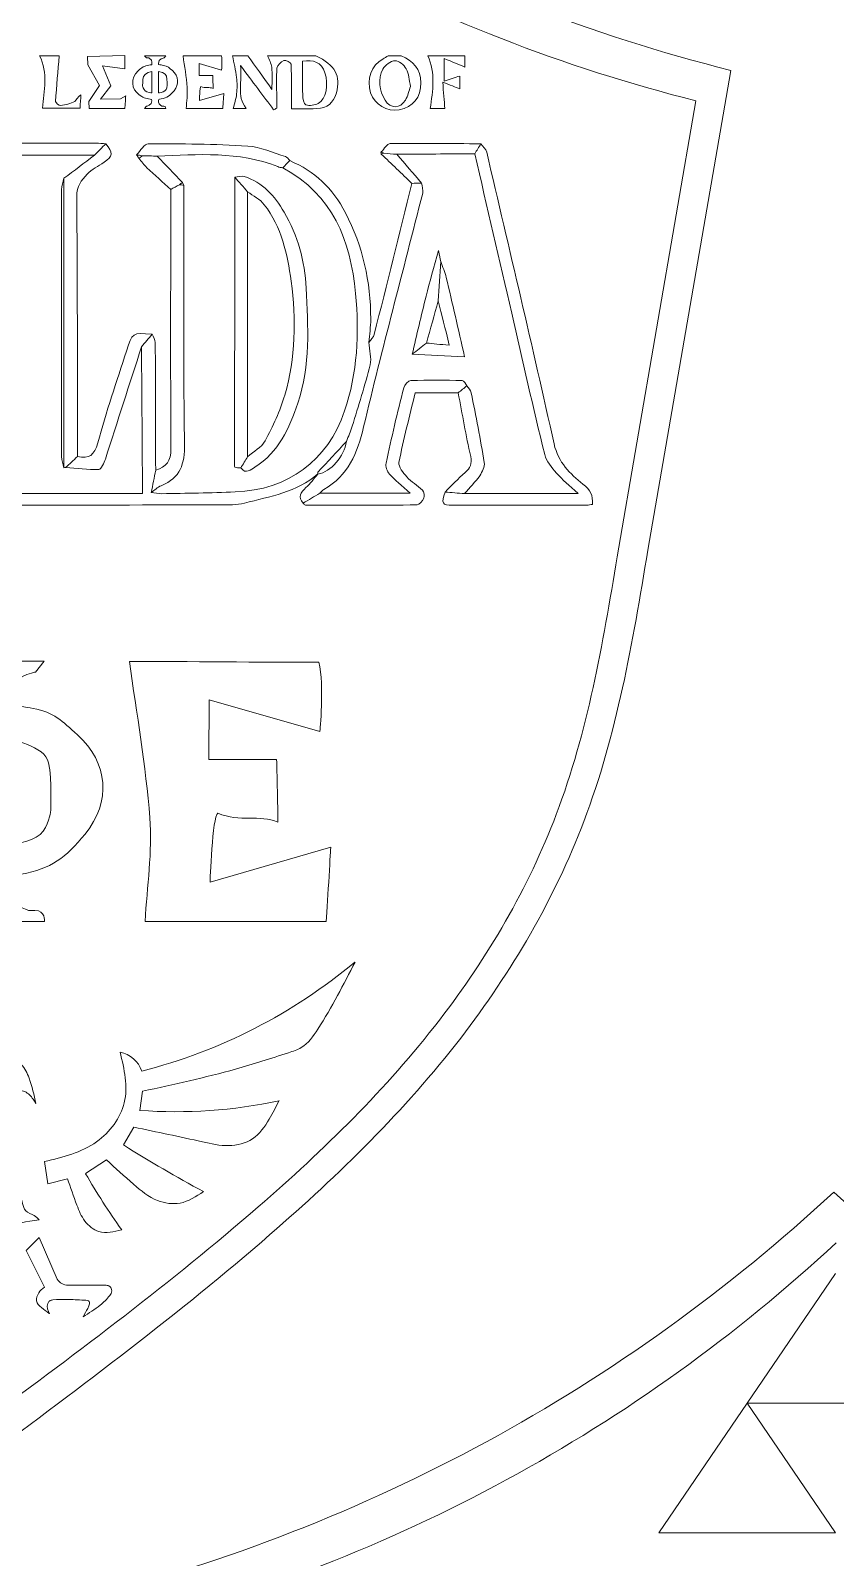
# Model space of a CAD drawing. Header units: inches. Extents: x 0 to 12, y 0 to 12.
# Drawn here: x 6.429 to 7.326, y 6.885 to 8.588 of the extents above; entities that cross this region are included whole.
import ezdxf

# ---------------------------------------------------------------- set-up
doc = ezdxf.new("R2010")
doc.units = ezdxf.units.IN
doc.header["$MEASUREMENT"] = 0

msp = doc.modelspace()

# ---------------------------------------------------------------- linework, layer by layer
at = {"color": 250, "lineweight": 0}
msp.add_line((7.1172, 8.0085), (7.2097, 8.5437), dxfattribs=at)
at = {"color": 5, "lineweight": 0}
for p, q in [((7.083, 8.0013), (7.1708, 8.5097)), ((6.5509, 7.3838), (6.5541, 7.4051)), ((6.5327, 7.3453), (6.5445, 7.365)), ((6.4448, 7.3267), (6.4486, 7.3019)), ((6.4906, 7.3132), (6.5139, 7.3286)), ((6.4486, 7.3019), (6.4703, 7.3076)), ((6.439, 7.2418), (6.4245, 7.2274)), ((6.4589, 7.1954), (6.439, 7.2418)), ((6.4245, 7.2274), (6.4446, 7.1866)), ((6.5126, 7.1887), (6.4709, 7.1887)), ((7.3264, 7.202), (7.2279, 7.0572)), ((7.2279, 7.0572), (7.1295, 6.9125)), ((7.3264, 6.9125), (7.2279, 7.0572)), ((7.2279, 7.0572), (7.4248, 7.0572)), ((7.1295, 6.9125), (7.3264, 6.9125))]:
    msp.add_line(p, q, dxfattribs=at)
at = {"color": 250, "lineweight": 0}
for centre, start, end in [((7.6741, 10.389), 227.0707, 255.8739), ((6.0285, 8.686), 284.1261, 312.9293), ((8.6206, 8.686), 227.0707, 255.8739)]:
    msp.add_arc(centre, 1.9029, start, end, dxfattribs=at)
at = {"color": 5, "lineweight": 0}
for centre, radius, start, end in [((7.612, 10.2628), 1.8077, 227.0707, 255.8739), ((6.4037, 8.0128), 0.604, 284.3341, 309.8666), ((6.5227, 7.4172), 0.0322, 18.8063, 78.5326), ((6.5911, 7.9329), 0.5506, 265.8076, 282.0733), ((7.3243, 8.5997), 1.4833, 237.7506, 241.7403), ((7.1503, 7.6924), 0.7609, 209.8934, 215.4983), ((6.0961, 8.5598), 1.8077, 284.1261, 312.9293), ((6.4712, 7.2034), 0.0146, 212.8639, 268.9541)]:
    msp.add_arc(centre, radius, start, end, dxfattribs=at)
at = {"color": 1, "lineweight": 0}
for points, knots in [([(6.4613, 8.56), (6.4598, 8.543), (6.4582, 8.5261), (6.4571, 8.5091), (6.457, 8.5076), (6.4611, 8.5043), (6.4629, 8.5045), (6.4682, 8.5052), (6.4737, 8.5066), (6.4784, 8.509), (6.4806, 8.5101), (6.4814, 8.5141), (6.4853, 8.5165), (6.485, 8.5118), (6.4848, 8.5071), (6.4845, 8.5015), (6.4698, 8.5015), (6.4558, 8.5015), (6.4425, 8.5015), (6.4443, 8.5209), (6.4488, 8.5407), (6.4393, 8.56), (6.4466, 8.56), (6.4539, 8.56), (6.4613, 8.56)], [0, 0, 0, 0, 1, 1, 1, 2, 2, 2, 3, 3, 3, 4, 4, 4, 5, 5, 5, 6, 6, 6, 7, 7, 7, 8, 8, 8, 8]), ([(6.5093, 8.5487), (6.5093, 8.5487), (6.5187, 8.5266), (6.5187, 8.5266), (6.5187, 8.5266), (6.5072, 8.5117), (6.5072, 8.5117), (6.5072, 8.5117), (6.5295, 8.5119), (6.5295, 8.5119), (6.5295, 8.5119), (6.5353, 8.5152), (6.5353, 8.5152), (6.5353, 8.5152), (6.5347, 8.5063), (6.5344, 8.5013), (6.5196, 8.5013), (6.4944, 8.5013), (6.4944, 8.5013), (6.4944, 8.5013), (6.4942, 8.5088), (6.4942, 8.5088), (6.4942, 8.5088), (6.5062, 8.5269), (6.5062, 8.5269), (6.5062, 8.5269), (6.4929, 8.5497), (6.4929, 8.5497), (6.4929, 8.5497), (6.4928, 8.559), (6.4928, 8.559), (6.4928, 8.559), (6.5345, 8.5602), (6.5345, 8.5602), (6.5345, 8.5553), (6.5345, 8.5504), (6.5345, 8.5455), (6.5345, 8.5455), (6.5093, 8.5487), (6.5093, 8.5487)], [0, 0, 0, 0, 1, 1, 1, 2, 2, 2, 3, 3, 3, 4, 4, 4, 5, 5, 5, 6, 6, 6, 7, 7, 7, 8, 8, 8, 9, 9, 9, 10, 10, 10, 11, 11, 11, 12, 12, 12, 13, 13, 13, 13]), ([(6.5799, 8.56), (6.5799, 8.56), (6.578, 8.5575), (6.578, 8.5575), (6.578, 8.5575), (6.5718, 8.5567), (6.5718, 8.5514), (6.5718, 8.5511), (6.5718, 8.5507), (6.5718, 8.5502), (6.5737, 8.5499), (6.5756, 8.5497), (6.5774, 8.5493), (6.5821, 8.5484), (6.5839, 8.5466), (6.5874, 8.5434), (6.5944, 8.5371), (6.5951, 8.5282), (6.5892, 8.521), (6.5848, 8.5156), (6.5814, 8.5131), (6.5748, 8.5119), (6.5718, 8.5114), (6.5718, 8.5114), (6.5718, 8.5084), (6.5718, 8.5049), (6.5764, 8.5037), (6.5764, 8.5037), (6.5764, 8.5037), (6.5773, 8.5037), (6.5778, 8.5037), (6.5802, 8.5037), (6.58, 8.5012), (6.58, 8.5012), (6.58, 8.5012), (6.5564, 8.5012), (6.5564, 8.5012), (6.5564, 8.5012), (6.5583, 8.5037), (6.5583, 8.5037), (6.5583, 8.5037), (6.5644, 8.5046), (6.5645, 8.5097), (6.5645, 8.511), (6.5643, 8.5115), (6.5627, 8.5117), (6.5573, 8.5122), (6.5545, 8.5134), (6.5499, 8.5168), (6.5422, 8.5225), (6.5397, 8.5349), (6.5492, 8.5433), (6.5534, 8.547), (6.5559, 8.5487), (6.5612, 8.5496), (6.5622, 8.5498), (6.5632, 8.5499), (6.5645, 8.55), (6.5644, 8.5517), (6.5641, 8.5552), (6.5641, 8.5552), (6.5641, 8.5552), (6.5609, 8.5575), (6.5609, 8.5575), (6.5609, 8.5575), (6.5583, 8.5575), (6.5583, 8.5575), (6.5583, 8.5575), (6.5563, 8.56), (6.5563, 8.56), (6.5563, 8.56), (6.5799, 8.56), (6.5799, 8.56)], [0, 0, 0, 0, 1, 1, 1, 2, 2, 2, 3, 3, 3, 4, 4, 4, 5, 5, 5, 6, 6, 6, 7, 7, 7, 8, 8, 8, 9, 9, 9, 10, 10, 10, 11, 11, 11, 12, 12, 12, 13, 13, 13, 14, 14, 14, 15, 15, 15, 16, 16, 16, 17, 17, 17, 18, 18, 18, 19, 19, 19, 20, 20, 20, 21, 21, 21, 22, 22, 22, 23, 23, 23, 24, 24, 24, 24]), ([(6.6419, 8.5598), (6.6432, 8.5545), (6.6422, 8.5441), (6.6422, 8.5441), (6.6422, 8.5441), (6.6172, 8.5513), (6.6172, 8.5513), (6.6172, 8.5513), (6.6171, 8.5378), (6.6171, 8.5378), (6.6171, 8.5378), (6.6324, 8.5378), (6.6324, 8.5378), (6.6324, 8.5378), (6.6327, 8.5264), (6.6327, 8.5236), (6.6284, 8.5254), (6.6242, 8.5236), (6.6191, 8.5257), (6.6179, 8.5249), (6.6174, 8.5101), (6.6174, 8.5101), (6.6174, 8.5101), (6.6446, 8.518), (6.6446, 8.518), (6.6446, 8.518), (6.6439, 8.5062), (6.6436, 8.5012), (6.6285, 8.5012), (6.6144, 8.5012), (6.6027, 8.5012), (6.6031, 8.5092), (6.6044, 8.517), (6.6038, 8.5246), (6.6029, 8.5364), (6.6008, 8.5482), (6.5992, 8.56), (6.6122, 8.56), (6.6289, 8.5598), (6.6419, 8.5598)], [0, 0, 0, 0, 1, 1, 1, 2, 2, 2, 3, 3, 3, 4, 4, 4, 5, 5, 5, 6, 6, 6, 7, 7, 7, 8, 8, 8, 9, 9, 9, 10, 10, 10, 11, 11, 11, 12, 12, 12, 13, 13, 13, 13]), ([(6.7472, 8.56), (6.7686, 8.5498), (6.7755, 8.5373), (6.7701, 8.5186), (6.7669, 8.5075), (6.7598, 8.5012), (6.7481, 8.501), (6.738, 8.5007), (6.7278, 8.5009), (6.72, 8.5009), (6.72, 8.5178), (6.7202, 8.5343), (6.7196, 8.5507), (6.7196, 8.5523), (6.7134, 8.5556), (6.7116, 8.5548), (6.7083, 8.5533), (6.7042, 8.5494), (6.7039, 8.5462), (6.703, 8.5357), (6.7036, 8.5251), (6.7036, 8.5145), (6.7036, 8.5102), (6.7036, 8.5058), (6.7036, 8.5014), (6.7024, 8.5009), (6.7013, 8.5003), (6.7002, 8.4997), (6.6886, 8.5152), (6.677, 8.5307), (6.6631, 8.5493), (6.6658, 8.5312), (6.6584, 8.5154), (6.6694, 8.5013), (6.6645, 8.5013), (6.6589, 8.5013), (6.6552, 8.5013), (6.6565, 8.5067), (6.6583, 8.512), (6.6589, 8.5174), (6.6596, 8.5235), (6.6596, 8.5297), (6.6589, 8.5357), (6.6579, 8.5439), (6.6559, 8.5519), (6.6543, 8.56), (6.66, 8.56), (6.6657, 8.56), (6.6714, 8.56), (6.68, 8.5481), (6.6885, 8.5362), (6.6983, 8.5225), (6.6983, 8.5322), (6.6989, 8.5397), (6.6981, 8.5471), (6.6976, 8.5515), (6.6951, 8.5557), (6.6934, 8.56), (6.7114, 8.56), (6.7293, 8.56), (6.7472, 8.56)], [0, 0, 0, 0, 1, 1, 1, 2, 2, 2, 3, 3, 3, 4, 4, 4, 5, 5, 5, 6, 6, 6, 7, 7, 7, 8, 8, 8, 9, 9, 9, 10, 10, 10, 11, 11, 11, 12, 12, 12, 13, 13, 13, 14, 14, 14, 15, 15, 15, 16, 16, 16, 17, 17, 17, 18, 18, 18, 19, 19, 19, 20, 20, 20, 20]), ([(6.7324, 8.554), (6.7324, 8.5413), (6.7321, 8.5289), (6.7326, 8.5164), (6.7327, 8.5125), (6.7339, 8.5061), (6.7362, 8.5053), (6.7401, 8.5039), (6.7459, 8.5048), (6.7499, 8.5068), (6.7586, 8.5114), (6.7618, 8.528), (6.7573, 8.5411), (6.7534, 8.5527), (6.745, 8.556), (6.7324, 8.554)], [0, 0, 0, 0, 1, 1, 1, 2, 2, 2, 3, 3, 3, 4, 4, 4, 5, 5, 5, 5]), ([(6.8425, 8.56), (6.8554, 8.554), (6.8645, 8.5454), (6.8644, 8.5299), (6.8643, 8.5137), (6.8555, 8.5025), (6.84, 8.4996), (6.8267, 8.4971), (6.8126, 8.5056), (6.8083, 8.5186), (6.8033, 8.5339), (6.8089, 8.5494), (6.8221, 8.5564), (6.824, 8.5575), (6.8259, 8.5588), (6.8279, 8.56), (6.8327, 8.56), (6.8376, 8.56), (6.8425, 8.56)], [0, 0, 0, 0, 1, 1, 1, 2, 2, 2, 3, 3, 3, 4, 4, 4, 5, 5, 5, 6, 6, 6, 6]), ([(6.8528, 8.5258), (6.8511, 8.533), (6.8509, 8.5399), (6.8479, 8.5453), (6.8455, 8.5496), (6.8396, 8.5547), (6.8355, 8.5545), (6.8307, 8.5542), (6.8242, 8.5496), (6.8219, 8.5452), (6.8161, 8.5336), (6.8179, 8.5213), (6.8245, 8.5104), (6.8303, 8.5007), (6.8412, 8.5008), (6.847, 8.5105), (6.8498, 8.5152), (6.851, 8.5209), (6.8528, 8.5258)], [0, 0, 0, 0, 1, 1, 1, 2, 2, 2, 3, 3, 3, 4, 4, 4, 5, 5, 5, 6, 6, 6, 6]), ([(6.9134, 8.56), (6.9134, 8.5547), (6.9134, 8.5495), (6.9134, 8.5474), (6.9068, 8.5501), (6.8995, 8.5531), (6.8902, 8.5568), (6.8902, 8.5469), (6.8902, 8.5406), (6.8902, 8.5316), (6.8965, 8.5337), (6.9022, 8.5356), (6.9077, 8.5374), (6.9077, 8.5334), (6.9077, 8.5276), (6.9077, 8.523), (6.9027, 8.525), (6.897, 8.5273), (6.8886, 8.5307), (6.8896, 8.5187), (6.8903, 8.5102), (6.891, 8.5013), (6.8875, 8.5013), (6.8806, 8.5013), (6.8747, 8.5013), (6.8776, 8.5211), (6.8809, 8.5407), (6.8719, 8.56), (6.8857, 8.56), (6.8996, 8.56), (6.9134, 8.56)], [0, 0, 0, 0, 1, 1, 1, 2, 2, 2, 3, 3, 3, 4, 4, 4, 5, 5, 5, 6, 6, 6, 7, 7, 7, 8, 8, 8, 9, 9, 9, 10, 10, 10, 10]), ([(6.5643, 8.5426), (6.5643, 8.5426), (6.5566, 8.5407), (6.5553, 8.5367), (6.554, 8.5327), (6.5541, 8.5259), (6.5541, 8.5259), (6.5541, 8.5259), (6.5552, 8.5227), (6.557, 8.521), (6.5587, 8.5192), (6.5643, 8.5186), (6.5643, 8.5186), (6.5643, 8.5186), (6.5643, 8.5426), (6.5643, 8.5426)], [0, 0, 0, 0, 1, 1, 1, 2, 2, 2, 3, 3, 3, 4, 4, 4, 5, 5, 5, 5]), ([(6.572, 8.5186), (6.5723, 8.5186), (6.577, 8.519), (6.579, 8.5208), (6.581, 8.5227), (6.5814, 8.5259), (6.5814, 8.5259), (6.5814, 8.5259), (6.5817, 8.5332), (6.5809, 8.5371), (6.5802, 8.5409), (6.5719, 8.5424), (6.5719, 8.5424), (6.5719, 8.5424), (6.572, 8.5296), (6.572, 8.5186)], [0, 0, 0, 0, 1, 1, 1, 2, 2, 2, 3, 3, 3, 4, 4, 4, 5, 5, 5, 5])]:
    msp.add_open_spline(points, degree=3, knots=knots, dxfattribs=at)
at = {"color": 5, "lineweight": 0}
for points, knots in [([(6.5132, 8.4619), (6.5089, 8.4576), (6.5046, 8.4533), (6.5004, 8.449), (6.4564, 8.449), (6.4123, 8.449), (6.3683, 8.449), (6.3629, 8.4627), (6.3573, 8.4533), (6.3518, 8.4492), (6.3509, 8.4491), (6.3499, 8.4491), (6.3489, 8.449), (6.283, 8.449), (6.217, 8.449), (6.151, 8.449), (6.15, 8.449), (6.1491, 8.449), (6.1481, 8.449), (6.1452, 8.4502), (6.1423, 8.4515), (6.1385, 8.4531), (6.1408, 8.4565), (6.1427, 8.4594), (6.1446, 8.4623), (6.2638, 8.4623), (6.383, 8.4624), (6.5022, 8.4624), (6.5058, 8.4624), (6.5095, 8.4621), (6.5132, 8.4619)], [0, 0, 0, 0, 1, 1, 1, 2, 2, 2, 3, 3, 3, 4, 4, 4, 5, 5, 5, 6, 6, 6, 7, 7, 7, 8, 8, 8, 9, 9, 9, 10, 10, 10, 10]), ([(6.4683, 8.1006), (6.4807, 8.0998), (6.4931, 8.0983), (6.5054, 8.0987), (6.508, 8.0988), (6.5112, 8.1059), (6.5126, 8.1102), (6.5262, 8.1519), (6.5395, 8.1937), (6.5529, 8.2355), (6.5532, 8.1916), (6.5536, 8.1476), (6.5538, 8.1037), (6.5539, 8.0935), (6.5539, 8.0834), (6.5539, 8.0716), (6.4911, 8.0716), (6.4294, 8.0716), (6.3677, 8.0716), (6.3766, 8.0795), (6.3851, 8.0881), (6.3946, 8.0951), (6.4018, 8.1004), (6.405, 8.1059), (6.4049, 8.1152), (6.4046, 8.2139), (6.4047, 8.3126), (6.4047, 8.4113), (6.4047, 8.4152), (6.4036, 8.4191), (6.403, 8.423), (6.3914, 8.4317), (6.3799, 8.4403), (6.3683, 8.449), (6.4123, 8.449), (6.4564, 8.449), (6.5004, 8.449), (6.4891, 8.4404), (6.4777, 8.4319), (6.4664, 8.4233), (6.4655, 8.4191), (6.4638, 8.4149), (6.4638, 8.4108), (6.4637, 8.3115), (6.4637, 8.2123), (6.4638, 8.113), (6.4638, 8.1088), (6.4655, 8.1047), (6.4664, 8.1005), (6.4671, 8.1006), (6.4677, 8.1006), (6.4683, 8.1006)], [0, 0, 0, 0, 1, 1, 1, 2, 2, 2, 3, 3, 3, 4, 4, 4, 5, 5, 5, 6, 6, 6, 7, 7, 7, 8, 8, 8, 9, 9, 9, 10, 10, 10, 11, 11, 11, 12, 12, 12, 13, 13, 13, 14, 14, 14, 15, 15, 15, 16, 16, 16, 17, 17, 17, 17]), ([(6.5132, 8.4619), (6.5214, 8.452), (6.5209, 8.4477), (6.5111, 8.4412), (6.5047, 8.4369), (6.4975, 8.4333), (6.4923, 8.4278), (6.4859, 8.4212), (6.4806, 8.4146), (6.4807, 8.4031), (6.4816, 8.3064), (6.4814, 8.2097), (6.4814, 8.113), (6.4771, 8.1088), (6.4727, 8.1047), (6.4683, 8.1006), (6.4677, 8.1006), (6.4671, 8.1006), (6.4664, 8.1005), (6.4664, 8.2081), (6.4664, 8.3157), (6.4664, 8.4233), (6.4777, 8.4319), (6.4891, 8.4404), (6.5004, 8.449), (6.5046, 8.4533), (6.5089, 8.4576), (6.5132, 8.4619)], [0, 0, 0, 0, 1, 1, 1, 2, 2, 2, 3, 3, 3, 4, 4, 4, 5, 5, 5, 6, 6, 6, 7, 7, 7, 8, 8, 8, 9, 9, 9, 9]), ([(6.7181, 8.443), (6.7155, 8.4403), (6.713, 8.4376), (6.7105, 8.435), (6.7086, 8.4354), (6.7065, 8.4356), (6.7047, 8.4363), (6.6611, 8.4537), (6.6157, 8.4499), (6.5704, 8.4481), (6.5649, 8.4482), (6.5594, 8.4483), (6.5539, 8.4484), (6.5517, 8.4488), (6.5495, 8.4492), (6.5474, 8.4496), (6.5518, 8.4538), (6.5561, 8.4618), (6.5605, 8.4618), (6.5975, 8.4619), (6.6345, 8.4616), (6.6713, 8.4592), (6.6855, 8.4583), (6.6994, 8.4518), (6.7134, 8.4475), (6.7152, 8.4469), (6.7165, 8.4445), (6.7181, 8.443)], [0, 0, 0, 0, 1, 1, 1, 2, 2, 2, 3, 3, 3, 4, 4, 4, 5, 5, 5, 6, 6, 6, 7, 7, 7, 8, 8, 8, 9, 9, 9, 9]), ([(6.5539, 8.4484), (6.5526, 8.4475), (6.5513, 8.4465), (6.5499, 8.4456), (6.5491, 8.4469), (6.5482, 8.4483), (6.5474, 8.4496), (6.5495, 8.4492), (6.5517, 8.4488), (6.5539, 8.4484)], [0, 0, 0, 0, 1, 1, 1, 2, 2, 2, 3, 3, 3, 3]), ([(6.5539, 8.4484), (6.5594, 8.4483), (6.5649, 8.4482), (6.5704, 8.4481), (6.5798, 8.4383), (6.5891, 8.4285), (6.5985, 8.4186), (6.5974, 8.4178), (6.5963, 8.417), (6.5952, 8.4162), (6.592, 8.4145), (6.5887, 8.4127), (6.5855, 8.4109), (6.5766, 8.4189), (6.5676, 8.4269), (6.5589, 8.4351), (6.5556, 8.4382), (6.5529, 8.4421), (6.5499, 8.4456), (6.5513, 8.4465), (6.5526, 8.4475), (6.5539, 8.4484)], [0, 0, 0, 0, 1, 1, 1, 2, 2, 2, 3, 3, 3, 4, 4, 4, 5, 5, 5, 6, 6, 6, 7, 7, 7, 7]), ([(6.5985, 8.4186), (6.5891, 8.4285), (6.5798, 8.4383), (6.5704, 8.4481), (6.6157, 8.4499), (6.6611, 8.4537), (6.7047, 8.4363), (6.7065, 8.4356), (6.7086, 8.4354), (6.7105, 8.435), (6.7662, 8.4049), (6.7859, 8.3543), (6.7915, 8.295), (6.7957, 8.2503), (6.7937, 8.2065), (6.7792, 8.1638), (6.7604, 8.1083), (6.716, 8.0756), (6.6573, 8.0735), (6.6301, 8.0725), (6.6029, 8.072), (6.5757, 8.0715), (6.5717, 8.0714), (6.5677, 8.0724), (6.5638, 8.0729), (6.5674, 8.0755), (6.5708, 8.0788), (6.5748, 8.0805), (6.5962, 8.0892), (6.6012, 8.1046), (6.6008, 8.1272), (6.5994, 8.2233), (6.6001, 8.3194), (6.6001, 8.4156), (6.5996, 8.4166), (6.599, 8.4176), (6.5985, 8.4186)], [0, 0, 0, 0, 1, 1, 1, 2, 2, 2, 3, 3, 3, 4, 4, 4, 5, 5, 5, 6, 6, 6, 7, 7, 7, 8, 8, 8, 9, 9, 9, 10, 10, 10, 11, 11, 11, 12, 12, 12, 12]), ([(6.8651, 8.418), (6.8559, 8.4287), (6.8467, 8.4394), (6.8375, 8.4501), (6.8664, 8.4503), (6.8954, 8.4505), (6.9243, 8.4507), (6.9381, 8.3914), (6.9518, 8.3321), (6.9655, 8.2728), (6.9776, 8.2203), (6.9895, 8.1676), (7.0023, 8.1152), (7.0042, 8.1077), (7.0101, 8.1007), (7.0154, 8.0946), (7.022, 8.0871), (7.0298, 8.0807), (7.0395, 8.0717), (6.9954, 8.0717), (6.9541, 8.0717), (6.9129, 8.0717), (6.9186, 8.0783), (6.9249, 8.0845), (6.9299, 8.0916), (6.9328, 8.0958), (6.9357, 8.1017), (6.935, 8.1063), (6.9308, 8.1323), (6.9256, 8.1582), (6.9204, 8.184), (6.9199, 8.1869), (6.9173, 8.1893), (6.9157, 8.1919), (6.914, 8.1939), (6.9123, 8.1978), (6.9105, 8.1978), (6.8914, 8.1983), (6.8723, 8.1984), (6.8532, 8.1977), (6.8503, 8.1976), (6.846, 8.193), (6.8452, 8.1897), (6.8381, 8.1618), (6.8315, 8.1338), (6.8255, 8.1057), (6.8246, 8.102), (6.8265, 8.0964), (6.8292, 8.0935), (6.8353, 8.0867), (6.8427, 8.0809), (6.8525, 8.0721), (6.8166, 8.0721), (6.7841, 8.0721), (6.7516, 8.0721), (6.7531, 8.0735), (6.7544, 8.0753), (6.7561, 8.0762), (6.7833, 8.0918), (6.7935, 8.1168), (6.8005, 8.1461), (6.8212, 8.2333), (6.8444, 8.3199), (6.8663, 8.4068), (6.8672, 8.4102), (6.8656, 8.4142), (6.8651, 8.418)], [0, 0, 0, 0, 1, 1, 1, 2, 2, 2, 3, 3, 3, 4, 4, 4, 5, 5, 5, 6, 6, 6, 7, 7, 7, 8, 8, 8, 9, 9, 9, 10, 10, 10, 11, 11, 11, 12, 12, 12, 13, 13, 13, 14, 14, 14, 15, 15, 15, 16, 16, 16, 17, 17, 17, 18, 18, 18, 19, 19, 19, 20, 20, 20, 21, 21, 21, 22, 22, 22, 22]), ([(6.8229, 8.4513), (6.822, 8.451), (6.8211, 8.4507), (6.8202, 8.4503), (6.8201, 8.4508), (6.8198, 8.4514), (6.8198, 8.4519), (6.8197, 8.4521), (6.82, 8.4524), (6.8202, 8.4527), (6.8211, 8.4522), (6.822, 8.4518), (6.8229, 8.4513)], [0, 0, 0, 0, 1, 1, 1, 2, 2, 2, 3, 3, 3, 4, 4, 4, 4]), ([(6.9312, 8.4618), (6.9289, 8.4581), (6.9266, 8.4544), (6.9243, 8.4507), (6.8954, 8.4505), (6.8664, 8.4503), (6.8375, 8.4501), (6.8326, 8.4505), (6.8278, 8.4509), (6.8229, 8.4513), (6.822, 8.4518), (6.8211, 8.4522), (6.8202, 8.4527), (6.8235, 8.456), (6.8267, 8.4621), (6.8301, 8.4621), (6.8638, 8.4626), (6.8975, 8.462), (6.9312, 8.4618)], [0, 0, 0, 0, 1, 1, 1, 2, 2, 2, 3, 3, 3, 4, 4, 4, 5, 5, 5, 6, 6, 6, 6]), ([(6.8229, 8.4513), (6.8278, 8.4509), (6.8326, 8.4505), (6.8375, 8.4501), (6.8467, 8.4394), (6.8559, 8.4287), (6.8651, 8.418), (6.8615, 8.4179), (6.8579, 8.4178), (6.8543, 8.4177), (6.8429, 8.4286), (6.8316, 8.4394), (6.8202, 8.4503), (6.8211, 8.4507), (6.822, 8.451), (6.8229, 8.4513)], [0, 0, 0, 0, 1, 1, 1, 2, 2, 2, 3, 3, 3, 4, 4, 4, 5, 5, 5, 5]), ([(6.9312, 8.4618), (6.9335, 8.4587), (6.9369, 8.4559), (6.9377, 8.4525), (6.963, 8.3441), (6.9886, 8.2357), (7.0128, 8.127), (7.0174, 8.1064), (7.0305, 8.0937), (7.045, 8.0822), (7.0533, 8.0757), (7.0562, 8.0697), (7.0556, 8.0596), (7.0534, 8.0593), (7.0512, 8.0588), (7.0489, 8.0588), (6.9993, 8.0587), (6.9497, 8.0587), (6.9, 8.0588), (6.888, 8.0588), (6.8869, 8.0606), (6.8912, 8.0734), (6.8984, 8.0728), (6.9056, 8.0722), (6.9129, 8.0717), (6.9541, 8.0717), (6.9954, 8.0717), (7.0395, 8.0717), (7.0298, 8.0807), (7.022, 8.0871), (7.0154, 8.0946), (7.0101, 8.1007), (7.0042, 8.1077), (7.0023, 8.1152), (6.9895, 8.1676), (6.9776, 8.2203), (6.9655, 8.2728), (6.9518, 8.3321), (6.9381, 8.3914), (6.9243, 8.4507), (6.9266, 8.4544), (6.9289, 8.4581), (6.9312, 8.4618)], [0, 0, 0, 0, 1, 1, 1, 2, 2, 2, 3, 3, 3, 4, 4, 4, 5, 5, 5, 6, 6, 6, 7, 7, 7, 8, 8, 8, 9, 9, 9, 10, 10, 10, 11, 11, 11, 12, 12, 12, 13, 13, 13, 14, 14, 14, 14]), ([(6.7181, 8.443), (6.7458, 8.4312), (6.7661, 8.4123), (6.7802, 8.3849), (6.7996, 8.3474), (6.8084, 8.308), (6.8084, 8.2663), (6.8084, 8.2576), (6.807, 8.2489), (6.8063, 8.2402), (6.8069, 8.2318), (6.8096, 8.223), (6.8077, 8.2153), (6.802, 8.1922), (6.7947, 8.1695), (6.7878, 8.1467), (6.7861, 8.141), (6.7835, 8.1355), (6.7813, 8.1299), (6.7708, 8.1185), (6.7602, 8.1071), (6.7496, 8.0957), (6.7492, 8.0952), (6.7495, 8.0941), (6.7495, 8.0933), (6.7495, 8.0933), (6.7495, 8.0936), (6.7495, 8.0936), (6.726, 8.0731), (6.6961, 8.0687), (6.6676, 8.061), (6.6591, 8.0587), (6.6498, 8.059), (6.6409, 8.059), (6.4866, 8.0589), (6.3323, 8.0588), (6.178, 8.0592), (6.1661, 8.0592), (6.1614, 8.0549), (6.1584, 8.0442), (6.1514, 8.0193), (6.1431, 7.9949), (6.1359, 7.9701), (6.1334, 7.9616), (6.1299, 7.9581), (6.1202, 7.9581), (5.9972, 7.9584), (5.8743, 7.9582), (5.7513, 7.9578), (5.7397, 7.9577), (5.7353, 7.9625), (5.7351, 7.9732), (5.7406, 7.9727), (5.746, 7.9722), (5.7514, 7.9718), (5.7567, 7.9715), (5.7619, 7.9711), (5.7672, 7.9711), (5.8562, 7.971), (5.9453, 7.971), (6.0343, 7.971), (6.0591, 7.971), (6.0839, 7.9708), (6.1087, 7.9713), (6.1127, 7.9714), (6.1192, 7.9738), (6.1202, 7.9768), (6.1312, 8.0077), (6.1413, 8.039), (6.1516, 8.0702), (6.1564, 8.0706), (6.1613, 8.0714), (6.1661, 8.0714), (6.2239, 8.0715), (6.2816, 8.0714), (6.3394, 8.0715), (6.3437, 8.0715), (6.348, 8.0719), (6.3534, 8.0721), (6.3534, 8.0907), (6.3535, 8.1081), (6.3533, 8.1255), (6.3531, 8.1621), (6.3527, 8.1987), (6.3524, 8.2353), (6.3561, 8.2392), (6.3599, 8.2431), (6.3637, 8.2471), (6.365, 8.2439), (6.3673, 8.2408), (6.3673, 8.2377), (6.3676, 8.1897), (6.3676, 8.1416), (6.3677, 8.0936), (6.3665, 8.088), (6.365, 8.0825), (6.3643, 8.0769), (6.3641, 8.0753), (6.3665, 8.0734), (6.3677, 8.0716), (6.4294, 8.0716), (6.4911, 8.0716), (6.5539, 8.0716), (6.5539, 8.0834), (6.5539, 8.0935), (6.5538, 8.1037), (6.5536, 8.1476), (6.5532, 8.1916), (6.5529, 8.2355), (6.5568, 8.2401), (6.5607, 8.2448), (6.5647, 8.2494), (6.5659, 8.2463), (6.5682, 8.2432), (6.5682, 8.2401), (6.5686, 8.1927), (6.5686, 8.1453), (6.5687, 8.0978), (6.5671, 8.0895), (6.5654, 8.0812), (6.5638, 8.0729), (6.5677, 8.0724), (6.5717, 8.0714), (6.5757, 8.0715), (6.6029, 8.072), (6.6301, 8.0725), (6.6573, 8.0735), (6.716, 8.0756), (6.7604, 8.1083), (6.7792, 8.1638), (6.7937, 8.2065), (6.7957, 8.2503), (6.7915, 8.295), (6.7859, 8.3543), (6.7662, 8.4049), (6.7105, 8.4349), (6.713, 8.4376), (6.7155, 8.4403), (6.7181, 8.443)], [0, 0, 0, 0, 1, 1, 1, 2, 2, 2, 3, 3, 3, 4, 4, 4, 5, 5, 5, 6, 6, 6, 7, 7, 7, 8, 8, 8, 9, 9, 9, 10, 10, 10, 11, 11, 11, 12, 12, 12, 13, 13, 13, 14, 14, 14, 15, 15, 15, 16, 16, 16, 17, 17, 17, 18, 18, 18, 19, 19, 19, 20, 20, 20, 21, 21, 21, 22, 22, 22, 23, 23, 23, 24, 24, 24, 25, 25, 25, 26, 26, 26, 27, 27, 27, 28, 28, 28, 29, 29, 29, 30, 30, 30, 31, 31, 31, 32, 32, 32, 33, 33, 33, 34, 34, 34, 35, 35, 35, 36, 36, 36, 37, 37, 37, 38, 38, 38, 39, 39, 39, 40, 40, 40, 41, 41, 41, 42, 42, 42, 43, 43, 43, 44, 44, 44, 45, 45, 45, 46, 46, 46, 46]), ([(6.4664, 8.1005), (6.4655, 8.1047), (6.4638, 8.1088), (6.4638, 8.113), (6.4637, 8.2123), (6.4637, 8.3115), (6.4638, 8.4108), (6.4638, 8.4149), (6.4655, 8.4191), (6.4664, 8.4233), (6.4664, 8.3157), (6.4664, 8.2081), (6.4664, 8.1005)], [0, 0, 0, 0, 1, 1, 1, 2, 2, 2, 3, 3, 3, 4, 4, 4, 4]), ([(6.5638, 8.0729), (6.5654, 8.0812), (6.5671, 8.0895), (6.5687, 8.0978), (6.5806, 8.1014), (6.5858, 8.1081), (6.5857, 8.1216), (6.5851, 8.2181), (6.5855, 8.3145), (6.5855, 8.4109), (6.5887, 8.4127), (6.592, 8.4145), (6.5952, 8.4162), (6.5968, 8.416), (6.5984, 8.4158), (6.6001, 8.4156), (6.6001, 8.3194), (6.5994, 8.2233), (6.6008, 8.1272), (6.6012, 8.1046), (6.5962, 8.0892), (6.5748, 8.0805), (6.5708, 8.0788), (6.5674, 8.0755), (6.5638, 8.0729)], [0, 0, 0, 0, 1, 1, 1, 2, 2, 2, 3, 3, 3, 4, 4, 4, 5, 5, 5, 6, 6, 6, 7, 7, 7, 8, 8, 8, 8]), ([(6.5985, 8.4186), (6.599, 8.4176), (6.5996, 8.4166), (6.6001, 8.4156), (6.5984, 8.4158), (6.5968, 8.416), (6.5952, 8.4162), (6.5963, 8.417), (6.5974, 8.4178), (6.5985, 8.4186)], [0, 0, 0, 0, 1, 1, 1, 2, 2, 2, 3, 3, 3, 3]), ([(6.6636, 8.1004), (6.6693, 8.0926), (6.6749, 8.0985), (6.6794, 8.1013), (6.7058, 8.118), (6.7178, 8.1446), (6.7272, 8.1727), (6.7412, 8.2146), (6.7387, 8.258), (6.7364, 8.3009), (6.7348, 8.3306), (6.7274, 8.3596), (6.7118, 8.3857), (6.7012, 8.4035), (6.688, 8.4188), (6.6674, 8.4254), (6.6643, 8.4263), (6.6604, 8.4248), (6.6569, 8.4245), (6.6568, 8.3187), (6.6567, 8.2129), (6.6567, 8.1071), (6.6567, 8.1051), (6.656, 8.102), (6.657, 8.1013), (6.6586, 8.1001), (6.6613, 8.1006), (6.6636, 8.1004)], [0, 0, 0, 0, 1, 1, 1, 2, 2, 2, 3, 3, 3, 4, 4, 4, 5, 5, 5, 6, 6, 6, 7, 7, 7, 8, 8, 8, 9, 9, 9, 9]), ([(6.6712, 8.1128), (6.6686, 8.1087), (6.6661, 8.1045), (6.6636, 8.1004), (6.6613, 8.1006), (6.6586, 8.1001), (6.657, 8.1013), (6.656, 8.102), (6.6567, 8.1051), (6.6567, 8.1071), (6.6567, 8.2129), (6.6568, 8.3187), (6.6569, 8.4245), (6.6616, 8.4191), (6.6664, 8.4138), (6.6711, 8.4084), (6.6711, 8.3099), (6.6712, 8.2114), (6.6712, 8.1128)], [0, 0, 0, 0, 1, 1, 1, 2, 2, 2, 3, 3, 3, 4, 4, 4, 5, 5, 5, 6, 6, 6, 6]), ([(6.6569, 8.4245), (6.6604, 8.4248), (6.6643, 8.4263), (6.6674, 8.4254), (6.688, 8.4188), (6.7012, 8.4035), (6.7118, 8.3857), (6.7274, 8.3596), (6.7348, 8.3306), (6.7364, 8.3009), (6.7387, 8.258), (6.7412, 8.2146), (6.7272, 8.1727), (6.7178, 8.1446), (6.7058, 8.118), (6.6794, 8.1013), (6.6749, 8.0985), (6.6693, 8.0926), (6.6636, 8.1004), (6.6661, 8.1045), (6.6686, 8.1087), (6.6712, 8.1128), (6.6778, 8.1186), (6.6867, 8.1232), (6.6906, 8.1304), (6.6994, 8.1467), (6.7075, 8.1639), (6.7126, 8.1816), (6.7245, 8.2232), (6.7256, 8.2659), (6.7197, 8.3086), (6.7156, 8.3389), (6.7089, 8.3689), (6.6897, 8.3939), (6.6851, 8.4), (6.6774, 8.4037), (6.6711, 8.4084), (6.6664, 8.4138), (6.6616, 8.4191), (6.6569, 8.4245)], [0, 0, 0, 0, 1, 1, 1, 2, 2, 2, 3, 3, 3, 4, 4, 4, 5, 5, 5, 6, 6, 6, 7, 7, 7, 8, 8, 8, 9, 9, 9, 10, 10, 10, 11, 11, 11, 12, 12, 12, 13, 13, 13, 13]), ([(6.7813, 8.1299), (6.7835, 8.1355), (6.7861, 8.141), (6.7878, 8.1467), (6.7947, 8.1695), (6.802, 8.1922), (6.8077, 8.2153), (6.8096, 8.223), (6.8069, 8.2318), (6.8063, 8.2402), (6.8083, 8.2431), (6.8115, 8.2459), (6.8123, 8.2492), (6.8265, 8.3053), (6.8404, 8.3615), (6.8543, 8.4177), (6.8579, 8.4178), (6.8615, 8.4179), (6.8651, 8.418), (6.8656, 8.4142), (6.8672, 8.4102), (6.8663, 8.4068), (6.8444, 8.3199), (6.8212, 8.2333), (6.8005, 8.1461), (6.7935, 8.1168), (6.7833, 8.0918), (6.7561, 8.0762), (6.7544, 8.0753), (6.7531, 8.0735), (6.7516, 8.0721), (6.7454, 8.0684), (6.7392, 8.0646), (6.733, 8.0609), (6.7272, 8.0679), (6.7303, 8.073), (6.7361, 8.0783), (6.7411, 8.0828), (6.7451, 8.0884), (6.7495, 8.0936), (6.7495, 8.0936), (6.7495, 8.0933), (6.7495, 8.0933), (6.7643, 8.0962), (6.7787, 8.1127), (6.7813, 8.1299)], [0, 0, 0, 0, 1, 1, 1, 2, 2, 2, 3, 3, 3, 4, 4, 4, 5, 5, 5, 6, 6, 6, 7, 7, 7, 8, 8, 8, 9, 9, 9, 10, 10, 10, 11, 11, 11, 12, 12, 12, 13, 13, 13, 14, 14, 14, 15, 15, 15, 15]), ([(6.8864, 8.3305), (6.8858, 8.3338), (6.8852, 8.3371), (6.8841, 8.3429), (6.8789, 8.3243), (6.8742, 8.3081), (6.8701, 8.2918), (6.8647, 8.2702), (6.8597, 8.2486), (6.8546, 8.227), (6.8736, 8.2261), (6.8927, 8.2251), (6.9131, 8.2242), (6.9059, 8.2552), (6.8994, 8.284), (6.8926, 8.3126), (6.8911, 8.3187), (6.8885, 8.3245), (6.8864, 8.3305)], [0, 0, 0, 0, 1, 1, 1, 2, 2, 2, 3, 3, 3, 4, 4, 4, 5, 5, 5, 6, 6, 6, 6]), ([(6.8864, 8.3305), (6.8855, 8.3159), (6.8846, 8.3012), (6.8837, 8.2866), (6.8793, 8.2709), (6.8749, 8.2552), (6.8705, 8.2396), (6.8652, 8.2354), (6.8599, 8.2312), (6.8546, 8.227), (6.8597, 8.2486), (6.8647, 8.2702), (6.8701, 8.2918), (6.8742, 8.3081), (6.8789, 8.3243), (6.8841, 8.3429), (6.8852, 8.3371), (6.8858, 8.3338), (6.8864, 8.3305)], [0, 0, 0, 0, 1, 1, 1, 2, 2, 2, 3, 3, 3, 4, 4, 4, 5, 5, 5, 6, 6, 6, 6]), ([(6.8864, 8.3305), (6.8885, 8.3245), (6.8911, 8.3187), (6.8926, 8.3126), (6.8994, 8.284), (6.9059, 8.2552), (6.9131, 8.2242), (6.8927, 8.2251), (6.8736, 8.2261), (6.8546, 8.227), (6.8599, 8.2312), (6.8652, 8.2354), (6.8705, 8.2396), (6.8781, 8.2388), (6.8857, 8.2381), (6.896, 8.2371), (6.8914, 8.2557), (6.8875, 8.2711), (6.8837, 8.2866), (6.8846, 8.3012), (6.8855, 8.3159), (6.8864, 8.3305)], [0, 0, 0, 0, 1, 1, 1, 2, 2, 2, 3, 3, 3, 4, 4, 4, 5, 5, 5, 6, 6, 6, 7, 7, 7, 7]), ([(6.4683, 8.1006), (6.4727, 8.1047), (6.4771, 8.1088), (6.4814, 8.113), (6.4945, 8.1099), (6.5004, 8.1146), (6.5041, 8.1282), (6.5136, 8.1627), (6.5252, 8.1966), (6.5361, 8.2307), (6.5426, 8.2512), (6.5427, 8.2512), (6.5647, 8.2494), (6.5607, 8.2448), (6.5568, 8.2401), (6.5529, 8.2355), (6.5395, 8.1937), (6.5262, 8.1519), (6.5126, 8.1102), (6.5112, 8.1059), (6.508, 8.0988), (6.5054, 8.0987), (6.4931, 8.0983), (6.4807, 8.0998), (6.4683, 8.1006)], [0, 0, 0, 0, 1, 1, 1, 2, 2, 2, 3, 3, 3, 4, 4, 4, 5, 5, 5, 6, 6, 6, 7, 7, 7, 8, 8, 8, 8]), ([(6.733, 8.0609), (6.7392, 8.0646), (6.7454, 8.0684), (6.7516, 8.0721), (6.7841, 8.0721), (6.8166, 8.0721), (6.8525, 8.0721), (6.8427, 8.0809), (6.8353, 8.0867), (6.8292, 8.0935), (6.8265, 8.0964), (6.8246, 8.102), (6.8255, 8.1057), (6.8315, 8.1338), (6.8381, 8.1618), (6.8452, 8.1897), (6.846, 8.193), (6.8503, 8.1976), (6.8532, 8.1977), (6.8723, 8.1984), (6.8914, 8.1983), (6.9105, 8.1978), (6.9123, 8.1978), (6.914, 8.1939), (6.9157, 8.1919), (6.9124, 8.1893), (6.9091, 8.1867), (6.9059, 8.1841), (6.8901, 8.1841), (6.8743, 8.1841), (6.858, 8.1841), (6.8516, 8.1577), (6.8449, 8.1322), (6.8399, 8.1064), (6.839, 8.1017), (6.8446, 8.0948), (6.8487, 8.0903), (6.8537, 8.0847), (6.8607, 8.0809), (6.8661, 8.0755), (6.8679, 8.0737), (6.8685, 8.0689), (6.8675, 8.0664), (6.8662, 8.0633), (6.8627, 8.0591), (6.8601, 8.0591), (6.8186, 8.0586), (6.7772, 8.0588), (6.7357, 8.0589), (6.7348, 8.0589), (6.7339, 8.0602), (6.733, 8.0609)], [0, 0, 0, 0, 1, 1, 1, 2, 2, 2, 3, 3, 3, 4, 4, 4, 5, 5, 5, 6, 6, 6, 7, 7, 7, 8, 8, 8, 9, 9, 9, 10, 10, 10, 11, 11, 11, 12, 12, 12, 13, 13, 13, 14, 14, 14, 15, 15, 15, 16, 16, 16, 17, 17, 17, 17]), ([(6.9059, 8.1841), (6.9091, 8.1867), (6.9124, 8.1893), (6.9157, 8.1919), (6.9173, 8.1893), (6.9199, 8.1869), (6.9204, 8.184), (6.9256, 8.1582), (6.9308, 8.1323), (6.935, 8.1063), (6.9357, 8.1017), (6.9328, 8.0958), (6.9299, 8.0916), (6.9249, 8.0845), (6.9186, 8.0783), (6.9129, 8.0717), (6.9056, 8.0722), (6.8984, 8.0728), (6.8912, 8.0734), (6.8986, 8.0807), (6.9058, 8.0883), (6.9136, 8.0952), (6.9193, 8.1002), (6.9216, 8.1049), (6.9198, 8.113), (6.9146, 8.1365), (6.9104, 8.1604), (6.9059, 8.1841)], [0, 0, 0, 0, 1, 1, 1, 2, 2, 2, 3, 3, 3, 4, 4, 4, 5, 5, 5, 6, 6, 6, 7, 7, 7, 8, 8, 8, 9, 9, 9, 9]), ([(6.3808, 7.0392), (6.4835, 7.1156), (6.6639, 7.2498), (6.889, 7.4692), (7.0349, 7.7186), (7.0671, 7.9034), (7.083, 8.0013)], [0, 0, 0, 0, 0.0808468, 0.1419248, 0.197496, 0.2597021, 0.2597021, 0.2597021, 0.2597021]), ([(6.5541, 7.4051), (6.5889, 7.4127), (6.644, 7.4246), (6.7017, 7.4432), (6.7357, 7.4541), (6.7613, 7.4911), (6.7781, 7.5242), (6.7909, 7.5492)], [0, 0, 0, 0, 0.02753964, 0.04351363, 0.0474821, 0.05463243, 0.07669562, 0.07669562, 0.07669562, 0.07669562]), ([(6.3819, 7.4817), (6.3831, 7.4755), (6.3852, 7.4643), (6.3936, 7.4481), (6.4077, 7.4425), (6.4212, 7.4345), (6.4298, 7.416), (6.4331, 7.4009), (6.4352, 7.3914)], [0, 0, 0, 0, 0.00496667, 0.00889983, 0.01334248, 0.01630321, 0.02086423, 0.02843291, 0.02843291, 0.02843291, 0.02843291]), ([(6.4448, 7.3267), (6.4653, 7.3316), (6.5035, 7.3407), (6.5424, 7.3923), (6.5336, 7.4296), (6.5291, 7.4488)], [0, 0, 0, 0, 0.01607831, 0.02987121, 0.04449574, 0.04449574, 0.04449574, 0.04449574]), ([(6.4053, 7.3828), (6.4063, 7.387), (6.4083, 7.3951), (6.4161, 7.4091), (6.4293, 7.4013), (6.4332, 7.3947), (6.4352, 7.3914)], [0, 0, 0, 0, 0.00351206, 0.00679766, 0.00978558, 0.01288207, 0.01288207, 0.01288207, 0.01288207]), ([(6.5445, 7.365), (6.57, 7.3597), (6.605, 7.3524), (6.6492, 7.3421), (6.679, 7.3495), (6.6951, 7.3723), (6.7028, 7.3877), (6.7063, 7.3946)], [0, 0, 0, 0, 0.02023305, 0.02779216, 0.03497388, 0.04239776, 0.04841567, 0.04841567, 0.04841567, 0.04841567]), ([(6.3819, 7.3475), (6.3834, 7.3422), (6.3858, 7.3335), (6.3966, 7.3243), (6.409, 7.3133), (6.4156, 7.2961), (6.42, 7.2819), (6.4229, 7.2699), (6.4331, 7.2679), (6.4371, 7.2634), (6.4388, 7.2616)], [0, 0, 0, 0, 0.00412311, 0.00675957, 0.01082209, 0.01687384, 0.02044886, 0.02277519, 0.025562, 0.02745838, 0.02745838, 0.02745838, 0.02745838]), ([(6.5139, 7.3286), (6.5238, 7.3194), (6.5416, 7.303), (6.5673, 7.2818), (6.5981, 7.2773), (6.6136, 7.2877), (6.622, 7.2932)], [0, 0, 0, 0, 0.01052872, 0.01884852, 0.02537562, 0.03288337, 0.03288337, 0.03288337, 0.03288337]), ([(6.4703, 7.3076), (6.4737, 7.2977), (6.4793, 7.2816), (6.4881, 7.2596), (6.5067, 7.2447), (6.5221, 7.2485), (6.5308, 7.2506)], [0, 0, 0, 0, 0.00813648, 0.01321573, 0.01827977, 0.02485473, 0.02485473, 0.02485473, 0.02485473]), ([(6.4071, 7.1989), (6.3992, 7.2092), (6.3864, 7.2257), (6.4039, 7.2578), (6.4251, 7.2601), (6.4388, 7.2616)], [0, 0, 0, 0, 0.00906876, 0.01459213, 0.02458282, 0.02458282, 0.02458282, 0.02458282]), ([(6.4877, 7.1535), (6.4942, 7.1577), (6.5051, 7.1645), (6.5157, 7.1743), (6.5209, 7.1824), (6.5177, 7.1885), (6.514, 7.1887), (6.5126, 7.1887)], [0, 0, 0, 0, 0.00596177, 0.00986587, 0.01130521, 0.01296865, 0.01403095, 0.01403095, 0.01403095, 0.01403095]), ([(6.4446, 7.1866), (6.4423, 7.1847), (6.4376, 7.1809), (6.4332, 7.1669), (6.445, 7.1617), (6.4503, 7.157), (6.4505, 7.1569)], [0, 0, 0, 0, 0.002263082, 0.004672888, 0.009805081, 0.009973743, 0.009973743, 0.009973743, 0.009973743]), ([(6.4877, 7.1535), (6.4895, 7.1567), (6.4921, 7.1611), (6.4947, 7.1665), (6.4954, 7.1719), (6.4832, 7.1724), (6.4715, 7.173), (6.4582, 7.173), (6.4502, 7.1717), (6.4465, 7.1658), (6.4485, 7.1604), (6.4505, 7.1569)], [0, 0, 0, 0, 0.00278599, 0.00388366, 0.00486863, 0.00626844, 0.01134116, 0.01538852, 0.01640716, 0.01732059, 0.0203083, 0.0203083, 0.0203083, 0.0203083])]:
    msp.add_open_spline(points, degree=3, knots=knots, dxfattribs=at)
at = {"color": 250, "lineweight": 0}
msp.add_open_spline([(6.3781, 6.9957), (6.4862, 7.0762), (6.676, 7.2175), (6.913, 7.4485), (7.0666, 7.711), (7.1005, 7.9055), (7.1172, 8.0085)], degree=3, knots=[0, 0, 0, 0, 0.0808468, 0.1419248, 0.197496, 0.2597021, 0.2597021, 0.2597021, 0.2597021], dxfattribs=at)
at = {"color": 2, "lineweight": 0}
for points, knots in [([(6.4444, 7.8847), (6.4444, 7.8847), (6.4349, 7.8726), (6.4349, 7.8726), (6.4349, 7.8726), (6.4042, 7.8685), (6.4044, 7.8425), (6.4044, 7.8406), (6.4044, 7.8388), (6.4044, 7.8364), (6.4139, 7.8349), (6.4231, 7.8338), (6.4322, 7.832), (6.4554, 7.8275), (6.464, 7.8184), (6.4816, 7.8025), (6.516, 7.7715), (6.5193, 7.7279), (6.4901, 7.692), (6.4686, 7.6657), (6.452, 7.6531), (6.4192, 7.6473), (6.4043, 7.6447), (6.4043, 7.645), (6.4044, 7.6298), (6.4046, 7.6129), (6.4271, 7.6068), (6.4271, 7.6068), (6.4271, 7.6068), (6.4318, 7.6067), (6.4341, 7.6067), (6.4459, 7.6067), (6.4448, 7.5946), (6.4448, 7.5946), (6.4448, 7.5946), (6.3282, 7.5946), (6.3282, 7.5946), (6.3282, 7.5946), (6.3378, 7.6067), (6.3378, 7.6067), (6.3378, 7.6067), (6.3678, 7.611), (6.3681, 7.6366), (6.3682, 7.643), (6.3671, 7.6454), (6.3596, 7.6462), (6.3325, 7.6488), (6.3188, 7.6546), (6.2964, 7.6713), (6.2584, 7.6997), (6.2458, 7.7607), (6.2929, 7.8024), (6.3135, 7.8205), (6.3257, 7.8289), (6.3523, 7.8334), (6.3571, 7.8342), (6.362, 7.8347), (6.3683, 7.8356), (6.3678, 7.844), (6.3666, 7.8608), (6.3666, 7.8608), (6.3666, 7.8608), (6.3506, 7.8721), (6.3506, 7.8721), (6.3506, 7.8721), (6.3379, 7.8726), (6.3379, 7.8726), (6.3379, 7.8726), (6.3279, 7.8847), (6.3279, 7.8847), (6.3279, 7.8847), (6.4444, 7.8847), (6.4444, 7.8847)], [0, 0, 0, 0, 1, 1, 1, 2, 2, 2, 3, 3, 3, 4, 4, 4, 5, 5, 5, 6, 6, 6, 7, 7, 7, 8, 8, 8, 9, 9, 9, 10, 10, 10, 11, 11, 11, 12, 12, 12, 13, 13, 13, 14, 14, 14, 15, 15, 15, 16, 16, 16, 17, 17, 17, 18, 18, 18, 19, 19, 19, 20, 20, 20, 21, 21, 21, 22, 22, 22, 23, 23, 23, 24, 24, 24, 24]), ([(6.7505, 7.8835), (6.7569, 7.8574), (6.7517, 7.8063), (6.7517, 7.8063), (6.7517, 7.8063), (6.6283, 7.8417), (6.6283, 7.8417), (6.6283, 7.8417), (6.6279, 7.7751), (6.6279, 7.7751), (6.6279, 7.7751), (6.7035, 7.7751), (6.7035, 7.7751), (6.7035, 7.7751), (6.705, 7.7187), (6.705, 7.7052), (6.684, 7.714), (6.6629, 7.7048), (6.6379, 7.7153), (6.6319, 7.7116), (6.6293, 7.6383), (6.6293, 7.6383), (6.6293, 7.6383), (6.7638, 7.6773), (6.7638, 7.6773), (6.7638, 7.6773), (6.7604, 7.6189), (6.7589, 7.5944), (6.6845, 7.5944), (6.6147, 7.5944), (6.5569, 7.5944), (6.5591, 7.6338), (6.5651, 7.6722), (6.5622, 7.71), (6.5578, 7.7684), (6.5474, 7.8263), (6.5395, 7.8845), (6.6038, 7.8845), (6.6862, 7.8835), (6.7505, 7.8835)], [0, 0, 0, 0, 1, 1, 1, 2, 2, 2, 3, 3, 3, 4, 4, 4, 5, 5, 5, 6, 6, 6, 7, 7, 7, 8, 8, 8, 9, 9, 9, 10, 10, 10, 11, 11, 11, 12, 12, 12, 13, 13, 13, 13]), ([(6.4051, 7.6801), (6.4069, 7.6801), (6.4299, 7.6824), (6.4398, 7.6914), (6.4497, 7.7004), (6.4516, 7.7166), (6.4516, 7.7166), (6.4516, 7.7166), (6.4531, 7.7526), (6.4494, 7.7715), (6.4457, 7.7904), (6.4051, 7.7977), (6.4051, 7.7977), (6.4051, 7.7977), (6.4051, 7.7346), (6.4051, 7.6801)], [0, 0, 0, 0, 1, 1, 1, 2, 2, 2, 3, 3, 3, 4, 4, 4, 5, 5, 5, 5])]:
    msp.add_open_spline(points, degree=3, knots=knots, dxfattribs=at)

doc.saveas('drawing.dxf')
